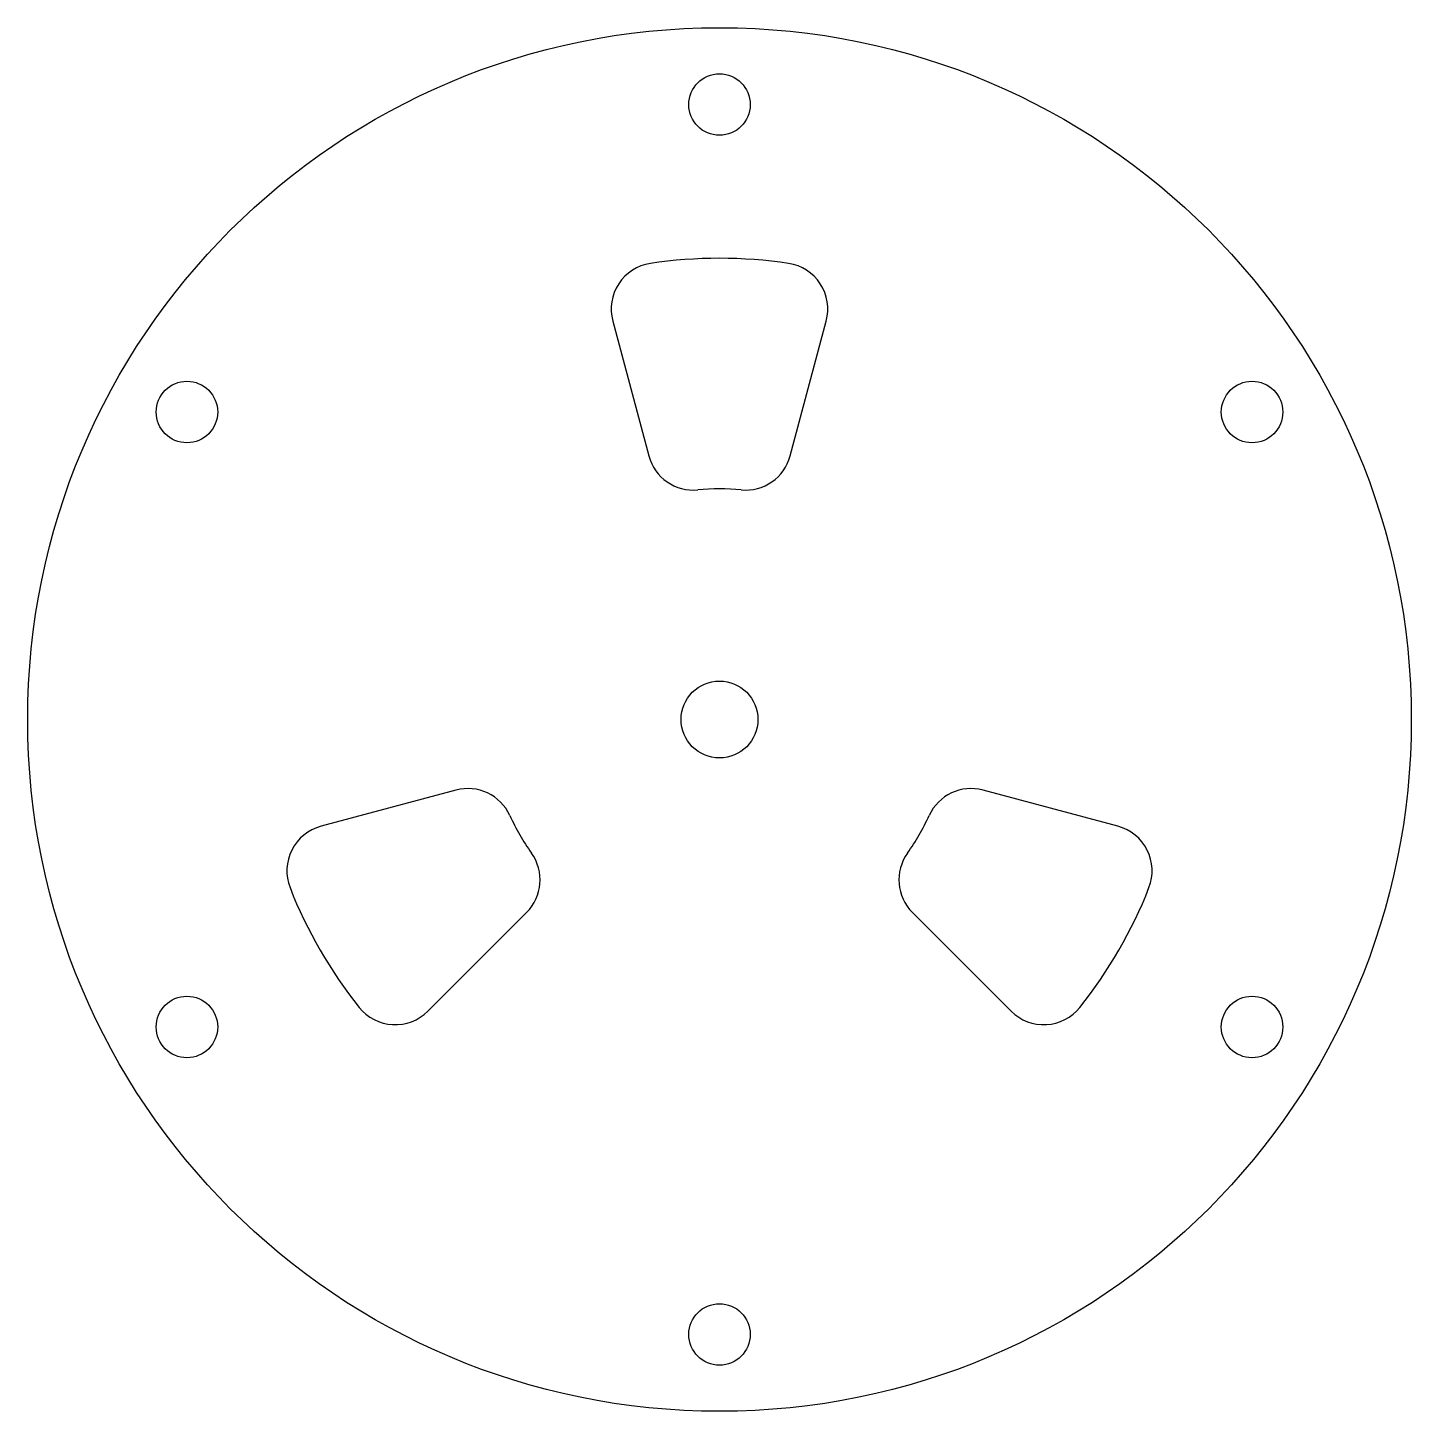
# Model space of a CAD drawing. Header units: millimetres. Extents: x -45 to 45, y -45 to 45.
import ezdxf

# ---------------------------------------------------------------- set-up
doc = ezdxf.new("R2010")
doc.units = ezdxf.units.MM

msp = doc.modelspace()

# ---------------------------------------------------------------- linework, layer by layer
at = {"color": 7, "linetype": 'Continuous', "lineweight": 25}
for p, q in [((-6.945, 25.919), (-4.594, 17.143)), ((4.594, 17.143), (6.945, 25.919)), ((-17.143, -4.594), (-25.919, -6.945)), ((25.919, -6.945), (17.143, -4.594)), ((-18.974, -18.974), (-12.55, -12.55)), ((12.55, -12.55), (18.974, -18.974))]:
    msp.add_line(p, q, dxfattribs=at)
for centre, radius in [((0, 0), 45), ((0, 40), 2), ((-34.641, 20), 2), ((34.641, 20), 2), ((0, 0), 2.5), ((-34.641, -20), 2), ((34.641, -20), 2), ((0, -40), 2)]:
    msp.add_circle(centre, radius, dxfattribs=at)
for centre, radius, start, end in [((0, 0), 30, 81.37937, 98.62063), ((-4.047, 26.695), 3, 98.62063, 195), ((4.047, 26.695), 3, 345, 81.37937), ((-1.696, 17.92), 3, 195, 275.40593), ((1.696, 17.92), 3, 264.59407, 345), ((0, 0), 15, 84.59407, 95.40593), ((-16.367, -7.491), 3, 24.59407, 105), ((16.367, -7.491), 3, 75, 155.40593), ((0, 0), 15, 204.59407, 215.40593), ((0, 0), 15, 324.59407, 335.40593), ((-25.142, -9.843), 3, 105, 201.37937), ((25.142, -9.843), 3, 338.62063, 75), ((-14.671, -10.429), 3, 315, 35.40593), ((14.671, -10.429), 3, 144.59407, 225), ((0, 0), 30, 201.37937, 218.62063), ((0, 0), 30, 321.37937, 338.62063), ((-21.095, -16.852), 3, 218.62063, 315), ((21.095, -16.852), 3, 225, 321.37937)]:
    msp.add_arc(centre, radius, start, end, dxfattribs=at)

doc.saveas('drawing.dxf')
